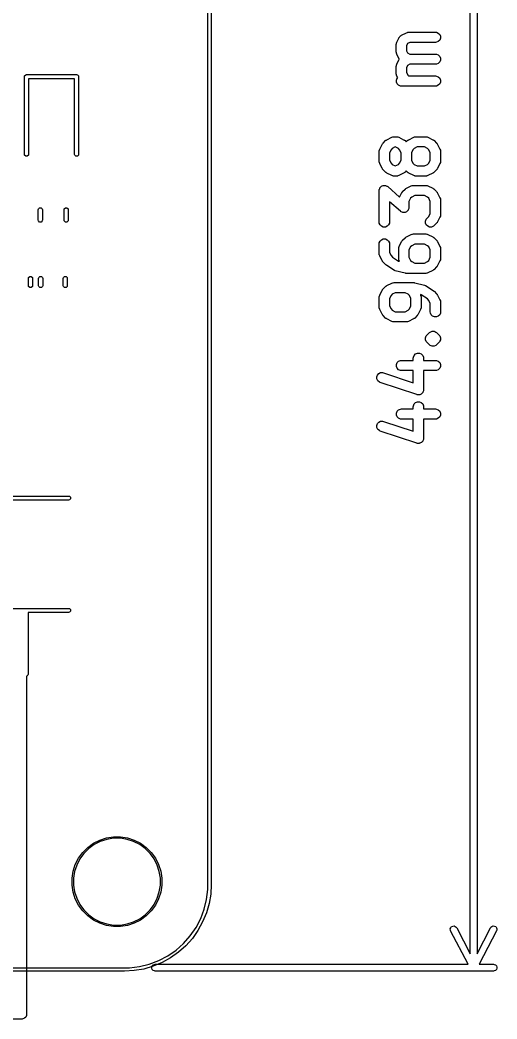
# Model space of a CAD drawing. Header units: inches. Extents: x 4.64 to 7.1, y -5.59 to -3.51.
# Drawn here: x 6.55 to 7.101, y -5.586 to -4.43 of the extents above; entities that cross this region are included whole.
import ezdxf

# ---------------------------------------------------------------- set-up
doc = ezdxf.new("R2010")
doc.units = ezdxf.units.IN
doc.header["$MEASUREMENT"] = 0
doc.layers.add('F.Silkscreen', color=41, linetype='CONTINUOUS', true_color=0xf2eda1)

msp = doc.modelspace()

# ---------------------------------------------------------------- linework, layer by layer
at = {"layer": 'F.Silkscreen', "linetype": 'CONTINUOUS'}
for p, q in [((7.0701, -5.5103), (7.0701, -3.7722)), ((7.078, -3.7722), (7.078, -5.5103)), ((6.7668, -5.43), (6.7668, -4.0312)), ((6.7708, -4.0312), (6.7708, -5.43)), ((6.9883, -4.4498), (6.9886, -4.4492)), ((6.9886, -4.4492), (6.9892, -4.4487)), ((6.9892, -4.4487), (6.9897, -4.4482)), ((6.9897, -4.4482), (6.9903, -4.4478)), ((6.9903, -4.4478), (6.9904, -4.4477)), ((6.9904, -4.4477), (6.9905, -4.4477)), ((6.9905, -4.4477), (6.9907, -4.4476)), ((6.9907, -4.4476), (6.9963, -4.4447)), ((6.9963, -4.4447), (6.9974, -4.4443)), ((6.9974, -4.4443), (6.9976, -4.4443)), ((6.9976, -4.4443), (6.9978, -4.4442)), ((6.9978, -4.4442), (6.9989, -4.4441)), ((6.9989, -4.4441), (7.0299, -4.4441)), ((7.0299, -4.4441), (7.031, -4.4442)), ((7.031, -4.4442), (7.0331, -4.4451)), ((7.0331, -4.4451), (7.0348, -4.4467)), ((7.0348, -4.4467), (7.0356, -4.4489)), ((7.0356, -4.4489), (7.0356, -4.4512)), ((6.9846, -4.4585), (6.9847, -4.4573)), ((6.9846, -4.4669), (6.9846, -4.4585)), ((6.9847, -4.4573), (6.9848, -4.4571)), ((6.9848, -4.4569), (6.9852, -4.4558)), ((6.9848, -4.4571), (6.9848, -4.4569)), ((6.9852, -4.4558), (6.988, -4.4502)), ((6.988, -4.4502), (6.9881, -4.45)), ((6.9881, -4.45), (6.9882, -4.4499)), ((6.9882, -4.4499), (6.9883, -4.4498)), ((6.9977, -4.4572), (6.9964, -4.4599)), ((6.9964, -4.4599), (6.9964, -4.4655)), ((7.0003, -4.4559), (6.9977, -4.4572)), ((7.0299, -4.4559), (7.0003, -4.4559)), ((7.031, -4.4558), (7.0299, -4.4559)), ((7.0331, -4.4549), (7.031, -4.4558)), ((7.0348, -4.4533), (7.0331, -4.4549)), ((7.0356, -4.4512), (7.0348, -4.4533)), ((6.9847, -4.4681), (6.9846, -4.4669)), ((6.9848, -4.4682), (6.9847, -4.4681)), ((6.9848, -4.4685), (6.9848, -4.4682)), ((6.9852, -4.4695), (6.9848, -4.4685)), ((6.988, -4.4752), (6.9852, -4.4695)), ((6.9964, -4.4655), (6.9977, -4.4681)), ((6.9977, -4.4681), (7.0003, -4.4694)), ((7.0003, -4.4694), (7.0299, -4.4694)), ((7.0299, -4.4694), (7.031, -4.4695)), ((7.031, -4.4695), (7.0331, -4.4704)), ((7.0331, -4.4704), (7.0348, -4.4721)), ((7.0348, -4.4721), (7.0356, -4.4742)), ((6.9846, -4.4838), (6.9847, -4.4826)), ((6.9846, -4.4922), (6.9846, -4.4838)), ((6.9847, -4.4826), (6.9848, -4.4824)), ((6.9848, -4.4822), (6.9852, -4.4811)), ((6.9848, -4.4824), (6.9848, -4.4822)), ((6.9852, -4.4811), (6.988, -4.4755)), ((6.9881, -4.4753), (6.988, -4.4752)), ((6.988, -4.4755), (6.9881, -4.4753)), ((6.9977, -4.4826), (6.9964, -4.4852)), ((7.0003, -4.4812), (6.9977, -4.4826)), ((7.0299, -4.4812), (7.0003, -4.4812)), ((7.031, -4.4811), (7.0299, -4.4812)), ((7.0331, -4.4802), (7.031, -4.4811)), ((7.0348, -4.4786), (7.0331, -4.4802)), ((7.0356, -4.4765), (7.0348, -4.4786)), ((7.0356, -4.4742), (7.0356, -4.4765)), ((6.5548, -4.4955), (6.555, -4.4946)), ((6.5548, -4.5855), (6.5548, -4.4955)), ((6.555, -4.4946), (6.5563, -4.4933)), ((6.5563, -4.4933), (6.5572, -4.4932)), ((6.5572, -4.4932), (6.615, -4.4932)), ((6.615, -4.4932), (6.616, -4.4933)), ((6.616, -4.4933), (6.6172, -4.4946)), ((6.6172, -4.4946), (6.6174, -4.4955)), ((6.6174, -4.4955), (6.6174, -4.5855)), ((6.9847, -4.4934), (6.9846, -4.4922)), ((6.9848, -4.4936), (6.9847, -4.4934)), ((6.9848, -4.4938), (6.9848, -4.4936)), ((6.9852, -4.4949), (6.9848, -4.4938)), ((6.9862, -4.4968), (6.9852, -4.4949)), ((6.9964, -4.4852), (6.9964, -4.4908)), ((6.9964, -4.4908), (6.9982, -4.4943)), ((6.9982, -4.4943), (6.9986, -4.4947)), ((6.9986, -4.4947), (7.0299, -4.4947)), ((7.0299, -4.4947), (7.031, -4.4949)), ((7.031, -4.4949), (7.0331, -4.4957)), ((7.0331, -4.4957), (7.0348, -4.4974)), ((6.6127, -4.4979), (6.5595, -4.4979)), ((6.5595, -4.4979), (6.5595, -4.5855)), ((6.6127, -4.5855), (6.6127, -4.4979)), ((6.9847, -4.4995), (6.9856, -4.4974)), ((6.9847, -4.5018), (6.9847, -4.4995)), ((6.9856, -4.5039), (6.9847, -4.5018)), ((6.9856, -4.4974), (6.9862, -4.4968)), ((6.9872, -4.5056), (6.9856, -4.5039)), ((6.9893, -4.5064), (6.9872, -4.5056)), ((6.9905, -4.5066), (6.9893, -4.5064)), ((7.0299, -4.5066), (6.9905, -4.5066)), ((7.031, -4.5064), (7.0299, -4.5066)), ((7.0331, -4.5056), (7.031, -4.5064)), ((7.0348, -4.5039), (7.0331, -4.5056)), ((7.0348, -4.4974), (7.0356, -4.4995)), ((7.0356, -4.5018), (7.0348, -4.5039)), ((7.0356, -4.4995), (7.0356, -4.5018)), ((6.9794, -4.5657), (6.9805, -4.5653)), ((6.9805, -4.5653), (6.9807, -4.5652)), ((6.9807, -4.5652), (6.9809, -4.5652)), ((6.9809, -4.5652), (6.982, -4.565)), ((6.982, -4.565), (6.9849, -4.565)), ((6.9849, -4.565), (6.986, -4.5652)), ((6.986, -4.5652), (6.9862, -4.5652)), ((6.9862, -4.5652), (6.9864, -4.5653)), ((6.9864, -4.5653), (6.9875, -4.5657)), ((7.0047, -4.5657), (7.0058, -4.5653)), ((7.0058, -4.5653), (7.006, -4.5652)), ((7.006, -4.5652), (7.0062, -4.5652)), ((7.0062, -4.5652), (7.0074, -4.565)), ((7.0074, -4.565), (7.0186, -4.565)), ((7.0186, -4.565), (7.0198, -4.5652)), ((7.0198, -4.5652), (7.02, -4.5652)), ((7.02, -4.5652), (7.0202, -4.5653)), ((7.0202, -4.5653), (7.0212, -4.5657)), ((6.9655, -4.5796), (6.9683, -4.5739)), ((6.9683, -4.5739), (6.9686, -4.5734)), ((6.9686, -4.5734), (6.9687, -4.5733)), ((6.9687, -4.5733), (6.9688, -4.5731)), ((6.9688, -4.5731), (6.9689, -4.573)), ((6.9689, -4.573), (6.9691, -4.5729)), ((6.9691, -4.5729), (6.9694, -4.5724)), ((6.9694, -4.5724), (6.9722, -4.5696)), ((6.9722, -4.5696), (6.9727, -4.5692)), ((6.9727, -4.5692), (6.9728, -4.5691)), ((6.9728, -4.5691), (6.973, -4.569)), ((6.973, -4.569), (6.9731, -4.5689)), ((6.9731, -4.5689), (6.9733, -4.5688)), ((6.9733, -4.5688), (6.9738, -4.5685)), ((6.9738, -4.5685), (6.9794, -4.5657)), ((6.9875, -4.5657), (6.9931, -4.5685)), ((6.9931, -4.5685), (6.9936, -4.5688)), ((6.9936, -4.5688), (6.9938, -4.5689)), ((6.9938, -4.5689), (6.9939, -4.569)), ((6.9939, -4.569), (6.9941, -4.5691)), ((6.9941, -4.5691), (6.9942, -4.5692)), ((6.9942, -4.5692), (6.9947, -4.5696)), ((6.9947, -4.5696), (6.9961, -4.571)), ((6.9961, -4.571), (6.9976, -4.5696)), ((6.9976, -4.5696), (6.998, -4.5692)), ((6.998, -4.5692), (6.9981, -4.5691)), ((6.9981, -4.5691), (6.9983, -4.569)), ((6.9983, -4.569), (6.9985, -4.5689)), ((6.9985, -4.5689), (6.9986, -4.5688)), ((6.9986, -4.5688), (6.9991, -4.5685)), ((6.9991, -4.5685), (7.0047, -4.5657)), ((7.0212, -4.5657), (7.0269, -4.5685)), ((7.0269, -4.5685), (7.0274, -4.5688)), ((7.0274, -4.5688), (7.0275, -4.5689)), ((7.0275, -4.5689), (7.0277, -4.569)), ((7.0277, -4.569), (7.0279, -4.5691)), ((7.0279, -4.5691), (7.028, -4.5692)), ((7.028, -4.5692), (7.0284, -4.5696)), ((7.0284, -4.5696), (7.0312, -4.5724)), ((7.0312, -4.5724), (7.0316, -4.5729)), ((7.0316, -4.5729), (7.0317, -4.573)), ((7.0317, -4.573), (7.0318, -4.5731)), ((7.0318, -4.5731), (7.032, -4.5733)), ((7.032, -4.5733), (7.032, -4.5734)), ((7.032, -4.5734), (7.0323, -4.5739)), ((7.0323, -4.5739), (7.0351, -4.5796)), ((6.555, -4.5864), (6.5548, -4.5855)), ((6.5563, -4.5877), (6.555, -4.5864)), ((6.5581, -4.5877), (6.5563, -4.5877)), ((6.5594, -4.5864), (6.5581, -4.5877)), ((6.5595, -4.5855), (6.5594, -4.5864)), ((6.6129, -4.5864), (6.6127, -4.5855)), ((6.6141, -4.5877), (6.6129, -4.5864)), ((6.616, -4.5877), (6.6141, -4.5877)), ((6.6172, -4.5864), (6.616, -4.5877)), ((6.6174, -4.5855), (6.6172, -4.5864)), ((6.9649, -4.5822), (6.965, -4.581)), ((6.9649, -4.5934), (6.9649, -4.5822)), ((6.965, -4.581), (6.9651, -4.5809)), ((6.9651, -4.5806), (6.9655, -4.5796)), ((6.9651, -4.5809), (6.9651, -4.5806)), ((6.9785, -4.5801), (6.9767, -4.5836)), ((6.9767, -4.5836), (6.9767, -4.5921)), ((6.9799, -4.5786), (6.9785, -4.5801)), ((6.9834, -4.5769), (6.9799, -4.5786)), ((6.9835, -4.5769), (6.9834, -4.5769)), ((6.987, -4.5786), (6.9835, -4.5769)), ((6.9884, -4.5801), (6.987, -4.5786)), ((6.9902, -4.5836), (6.9884, -4.5801)), ((6.9902, -4.5921), (6.9902, -4.5836)), ((7.0038, -4.5801), (7.002, -4.5836)), ((7.002, -4.5836), (7.002, -4.5921)), ((7.0052, -4.5786), (7.0038, -4.5801)), ((7.0088, -4.5769), (7.0052, -4.5786)), ((7.0172, -4.5769), (7.0088, -4.5769)), ((7.0207, -4.5786), (7.0172, -4.5769)), ((7.0222, -4.5801), (7.0207, -4.5786)), ((7.0239, -4.5836), (7.0222, -4.5801)), ((7.0239, -4.5921), (7.0239, -4.5836)), ((7.0351, -4.5796), (7.0356, -4.5806)), ((7.0356, -4.5806), (7.0356, -4.5809)), ((7.0356, -4.5809), (7.0356, -4.581)), ((7.0356, -4.581), (7.0358, -4.5822)), ((7.0358, -4.5822), (7.0358, -4.5934)), ((6.965, -4.5946), (6.9649, -4.5934)), ((6.9651, -4.5948), (6.965, -4.5946)), ((6.9651, -4.595), (6.9651, -4.5948)), ((6.9655, -4.5961), (6.9651, -4.595)), ((6.9683, -4.6017), (6.9655, -4.5961)), ((6.9767, -4.5921), (6.9785, -4.5956)), ((6.9785, -4.5956), (6.9799, -4.597)), ((6.9799, -4.597), (6.9834, -4.5988)), ((6.9834, -4.5988), (6.9835, -4.5988)), ((6.9835, -4.5988), (6.987, -4.597)), ((6.987, -4.597), (6.9884, -4.5956)), ((6.9884, -4.5956), (6.9902, -4.5921)), ((7.002, -4.5921), (7.0038, -4.5956)), ((7.0038, -4.5956), (7.0052, -4.597)), ((7.0052, -4.597), (7.0088, -4.5988)), ((7.0088, -4.5988), (7.0172, -4.5988)), ((7.0172, -4.5988), (7.0207, -4.597)), ((7.0207, -4.597), (7.0222, -4.5956)), ((7.0222, -4.5956), (7.0239, -4.5921)), ((7.0351, -4.5961), (7.0323, -4.6017)), ((7.0356, -4.595), (7.0351, -4.5961)), ((7.0358, -4.5934), (7.0356, -4.5946)), ((7.0356, -4.5946), (7.0356, -4.5948)), ((7.0356, -4.5948), (7.0356, -4.595)), ((6.9686, -4.6022), (6.9683, -4.6017)), ((6.9687, -4.6024), (6.9686, -4.6022)), ((6.9688, -4.6025), (6.9687, -4.6024)), ((6.9689, -4.6027), (6.9688, -4.6025)), ((6.9691, -4.6028), (6.9689, -4.6027)), ((6.9694, -4.6032), (6.9691, -4.6028)), ((6.9722, -4.6061), (6.9694, -4.6032)), ((6.9727, -4.6064), (6.9722, -4.6061)), ((6.9728, -4.6066), (6.9727, -4.6064)), ((6.973, -4.6067), (6.9728, -4.6066)), ((6.9731, -4.6068), (6.973, -4.6067)), ((6.9733, -4.6069), (6.9731, -4.6068)), ((6.9738, -4.6072), (6.9733, -4.6069)), ((6.9794, -4.61), (6.9738, -4.6072)), ((6.9805, -4.6104), (6.9794, -4.61)), ((6.9807, -4.6104), (6.9805, -4.6104)), ((6.9809, -4.6105), (6.9807, -4.6104)), ((6.982, -4.6106), (6.9809, -4.6105)), ((6.9849, -4.6106), (6.982, -4.6106)), ((6.986, -4.6105), (6.9849, -4.6106)), ((6.9862, -4.6104), (6.986, -4.6105)), ((6.9864, -4.6104), (6.9862, -4.6104)), ((6.9875, -4.61), (6.9864, -4.6104)), ((6.9931, -4.6072), (6.9875, -4.61)), ((6.9936, -4.6069), (6.9931, -4.6072)), ((6.9938, -4.6068), (6.9936, -4.6069)), ((6.9939, -4.6067), (6.9938, -4.6068)), ((6.9941, -4.6066), (6.9939, -4.6067)), ((6.9942, -4.6064), (6.9941, -4.6066)), ((6.9947, -4.6061), (6.9942, -4.6064)), ((6.9961, -4.6046), (6.9947, -4.6061)), ((6.9976, -4.6061), (6.9961, -4.6046)), ((6.998, -4.6064), (6.9976, -4.6061)), ((6.9981, -4.6066), (6.998, -4.6064)), ((6.9983, -4.6067), (6.9981, -4.6066)), ((6.9985, -4.6068), (6.9983, -4.6067)), ((6.9986, -4.6069), (6.9985, -4.6068)), ((6.9991, -4.6072), (6.9986, -4.6069)), ((7.0047, -4.61), (6.9991, -4.6072)), ((7.0058, -4.6104), (7.0047, -4.61)), ((7.006, -4.6104), (7.0058, -4.6104)), ((7.0062, -4.6105), (7.006, -4.6104)), ((7.0074, -4.6106), (7.0062, -4.6105)), ((7.0186, -4.6106), (7.0074, -4.6106)), ((7.0198, -4.6105), (7.0186, -4.6106)), ((7.02, -4.6104), (7.0198, -4.6105)), ((7.0202, -4.6104), (7.02, -4.6104)), ((7.0212, -4.61), (7.0202, -4.6104)), ((7.0269, -4.6072), (7.0212, -4.61)), ((7.0274, -4.6069), (7.0269, -4.6072)), ((7.0275, -4.6068), (7.0274, -4.6069)), ((7.0277, -4.6067), (7.0275, -4.6068)), ((7.0279, -4.6066), (7.0277, -4.6067)), ((7.028, -4.6064), (7.0279, -4.6066)), ((7.0284, -4.6061), (7.028, -4.6064)), ((7.0312, -4.6032), (7.0284, -4.6061)), ((7.0316, -4.6028), (7.0312, -4.6032)), ((7.0317, -4.6027), (7.0316, -4.6028)), ((7.0318, -4.6025), (7.0317, -4.6027)), ((7.032, -4.6024), (7.0318, -4.6025)), ((7.0323, -4.6017), (7.032, -4.6022)), ((7.032, -4.6022), (7.032, -4.6024)), ((6.9666, -4.6232), (6.9672, -4.6225)), ((6.9672, -4.6225), (6.9674, -4.6224)), ((6.9674, -4.6224), (6.9675, -4.6223)), ((6.9675, -4.6223), (6.9684, -4.6219)), ((6.9684, -4.6219), (6.9693, -4.6215)), ((6.9693, -4.6215), (6.9695, -4.6215)), ((6.9695, -4.6215), (6.9696, -4.6214)), ((6.9696, -4.6214), (6.9706, -4.6214)), ((6.9706, -4.6214), (6.9716, -4.6213)), ((6.9716, -4.6213), (6.9718, -4.6214)), ((6.9718, -4.6214), (6.972, -4.6214)), ((6.972, -4.6214), (6.9728, -4.6218)), ((6.9728, -4.6218), (6.9737, -4.6221)), ((6.9737, -4.6221), (6.974, -4.6222)), ((6.974, -4.6222), (6.9741, -4.6223)), ((6.9741, -4.6223), (6.9742, -4.6224)), ((6.9742, -4.6224), (6.9747, -4.6227)), ((6.9747, -4.6227), (6.9885, -4.6348)), ((6.9963, -4.6247), (7.0019, -4.6219)), ((7.0019, -4.6219), (7.003, -4.6215)), ((7.003, -4.6215), (7.0032, -4.6215)), ((7.0032, -4.6215), (7.0034, -4.6214)), ((7.0034, -4.6214), (7.0045, -4.6213)), ((7.0045, -4.6213), (7.0186, -4.6213)), ((7.0186, -4.6213), (7.0198, -4.6214)), ((7.0198, -4.6214), (7.02, -4.6215)), ((7.02, -4.6215), (7.0202, -4.6215)), ((7.0202, -4.6215), (7.0212, -4.6219)), ((7.0212, -4.6219), (7.0269, -4.6247)), ((6.9649, -4.6264), (6.965, -4.6263)), ((6.965, -4.6266), (6.9649, -4.6264)), ((6.9649, -4.6272), (6.965, -4.6266)), ((6.9649, -4.6638), (6.9649, -4.6272)), ((6.965, -4.626), (6.9654, -4.6252)), ((6.965, -4.6263), (6.965, -4.626)), ((6.9654, -4.6252), (6.9657, -4.6242)), ((6.9657, -4.6242), (6.9658, -4.6241)), ((6.9658, -4.6241), (6.9659, -4.6239)), ((6.9659, -4.6239), (6.9666, -4.6232)), ((6.9885, -4.6348), (6.9908, -4.6302)), ((6.9908, -4.6302), (6.9911, -4.6297)), ((6.9911, -4.6297), (6.9912, -4.6295)), ((6.9912, -4.6295), (6.9913, -4.6294)), ((6.9913, -4.6294), (6.9914, -4.6292)), ((6.9914, -4.6292), (6.9916, -4.6291)), ((6.9916, -4.6291), (6.9919, -4.6286)), ((6.9919, -4.6286), (6.9947, -4.6258)), ((6.9947, -4.6258), (6.9952, -4.6255)), ((6.9952, -4.6255), (6.9953, -4.6253)), ((6.9953, -4.6253), (6.9955, -4.6252)), ((6.9955, -4.6252), (6.9956, -4.6251)), ((6.9956, -4.6251), (6.9958, -4.625)), ((6.9958, -4.625), (6.9963, -4.6247)), ((7.0059, -4.6331), (7.0024, -4.6349)), ((7.0172, -4.6331), (7.0059, -4.6331)), ((7.0207, -4.6349), (7.0172, -4.6331)), ((7.0269, -4.6247), (7.0274, -4.625)), ((7.0274, -4.625), (7.0275, -4.6251)), ((7.0275, -4.6251), (7.0277, -4.6252)), ((7.0277, -4.6252), (7.0279, -4.6253)), ((7.0279, -4.6253), (7.028, -4.6255)), ((7.028, -4.6255), (7.0284, -4.6258)), ((7.0284, -4.6258), (7.0312, -4.6286)), ((7.0312, -4.6286), (7.0316, -4.6291)), ((7.0316, -4.6291), (7.0317, -4.6292)), ((7.0317, -4.6292), (7.0318, -4.6294)), ((7.0318, -4.6294), (7.032, -4.6295)), ((7.032, -4.6295), (7.032, -4.6297)), ((7.032, -4.6297), (7.0323, -4.6302)), ((7.0323, -4.6302), (7.0351, -4.6358)), ((6.9894, -4.6513), (6.9767, -4.6402)), ((6.9767, -4.6402), (6.9767, -4.6638)), ((7.001, -4.6363), (6.9992, -4.6398)), ((6.9992, -4.6398), (6.9992, -4.6469)), ((7.0024, -4.6349), (7.001, -4.6363)), ((7.0222, -4.6363), (7.0207, -4.6349)), ((7.0239, -4.6398), (7.0222, -4.6363)), ((7.0239, -4.6539), (7.0239, -4.6398)), ((7.0351, -4.6358), (7.0356, -4.6369)), ((7.0356, -4.6369), (7.0356, -4.6371)), ((7.0356, -4.6371), (7.0356, -4.6373)), ((7.0356, -4.6373), (7.0358, -4.6384)), ((7.0358, -4.6384), (7.0358, -4.6553)), ((6.5708, -4.6495), (6.5709, -4.6486)), ((6.5708, -4.6616), (6.5708, -4.6495)), ((6.5709, -4.6486), (6.5722, -4.6473)), ((6.5722, -4.6473), (6.574, -4.6473)), ((6.574, -4.6473), (6.5753, -4.6486)), ((6.5753, -4.6486), (6.5755, -4.6495)), ((6.5755, -4.6495), (6.5755, -4.6616)), ((6.6007, -4.6495), (6.6009, -4.6486)), ((6.6007, -4.6616), (6.6007, -4.6495)), ((6.6009, -4.6486), (6.6021, -4.6473)), ((6.6021, -4.6473), (6.6039, -4.6473)), ((6.6039, -4.6473), (6.6052, -4.6486)), ((6.6052, -4.6486), (6.6054, -4.6495)), ((6.6054, -4.6495), (6.6054, -4.6616)), ((6.9899, -4.6517), (6.9894, -4.6513)), ((6.99, -4.6518), (6.9899, -4.6517)), ((6.9901, -4.6518), (6.99, -4.6518)), ((6.9904, -4.652), (6.9901, -4.6518)), ((6.9913, -4.6523), (6.9904, -4.652)), ((6.9921, -4.6527), (6.9913, -4.6523)), ((6.9923, -4.6527), (6.9921, -4.6527)), ((6.9925, -4.6527), (6.9923, -4.6527)), ((6.9935, -4.6527), (6.9925, -4.6527)), ((6.9944, -4.6527), (6.9935, -4.6527)), ((6.9946, -4.6526), (6.9944, -4.6527)), ((6.9948, -4.6526), (6.9946, -4.6526)), ((6.9957, -4.6522), (6.9948, -4.6526)), ((6.9966, -4.6518), (6.9957, -4.6522)), ((6.9967, -4.6516), (6.9966, -4.6518)), ((6.9969, -4.6516), (6.9967, -4.6516)), ((6.9975, -4.6508), (6.9969, -4.6516)), ((6.9982, -4.6502), (6.9975, -4.6508)), ((6.9983, -4.65), (6.9982, -4.6502)), ((6.9984, -4.6498), (6.9983, -4.65)), ((6.9987, -4.6489), (6.9984, -4.6498)), ((6.9991, -4.648), (6.9987, -4.6489)), ((6.9992, -4.6469), (6.9991, -4.6475)), ((6.9991, -4.6475), (6.9992, -4.6476)), ((6.9992, -4.6476), (6.9991, -4.6478)), ((6.9991, -4.6478), (6.9991, -4.648)), ((7.0201, -4.6596), (7.0222, -4.6574)), ((7.0222, -4.6574), (7.0239, -4.6539)), ((7.0356, -4.6569), (7.0351, -4.658)), ((7.0358, -4.6553), (7.0356, -4.6565)), ((7.0356, -4.6565), (7.0356, -4.6567)), ((7.0356, -4.6567), (7.0356, -4.6569)), ((6.5709, -4.6625), (6.5708, -4.6616)), ((6.5722, -4.6638), (6.5709, -4.6625)), ((6.574, -4.6638), (6.5722, -4.6638)), ((6.5753, -4.6625), (6.574, -4.6638)), ((6.5755, -4.6616), (6.5753, -4.6625)), ((6.6009, -4.6625), (6.6007, -4.6616)), ((6.6021, -4.6638), (6.6009, -4.6625)), ((6.6039, -4.6638), (6.6021, -4.6638)), ((6.6052, -4.6625), (6.6039, -4.6638)), ((6.6054, -4.6616), (6.6052, -4.6625)), ((6.965, -4.6649), (6.9649, -4.6638)), ((6.9659, -4.667), (6.965, -4.6649)), ((6.9675, -4.6687), (6.9659, -4.667)), ((6.9696, -4.6695), (6.9675, -4.6687)), ((6.9741, -4.6687), (6.972, -4.6695)), ((6.9757, -4.667), (6.9741, -4.6687)), ((6.9766, -4.6649), (6.9757, -4.667)), ((6.9767, -4.6638), (6.9766, -4.6649)), ((7.0184, -4.6626), (7.0193, -4.6605)), ((7.0184, -4.6649), (7.0184, -4.6626)), ((7.0193, -4.667), (7.0184, -4.6649)), ((7.0193, -4.6605), (7.0201, -4.6596)), ((7.021, -4.6687), (7.0193, -4.667)), ((7.0231, -4.6695), (7.021, -4.6687)), ((7.0275, -4.6687), (7.0254, -4.6695)), ((7.0284, -4.6679), (7.0275, -4.6687)), ((7.0312, -4.6651), (7.0284, -4.6679)), ((7.0316, -4.6647), (7.0312, -4.6651)), ((7.0317, -4.6646), (7.0316, -4.6647)), ((7.0318, -4.6644), (7.0317, -4.6646)), ((7.032, -4.6642), (7.0318, -4.6644)), ((7.0323, -4.6636), (7.032, -4.6641)), ((7.032, -4.6641), (7.032, -4.6642)), ((7.0351, -4.658), (7.0323, -4.6636)), ((6.972, -4.6695), (6.9696, -4.6695)), ((6.9963, -4.681), (7.0019, -4.6782)), ((7.0019, -4.6782), (7.003, -4.6777)), ((7.003, -4.6777), (7.0032, -4.6777)), ((7.0032, -4.6777), (7.0034, -4.6776)), ((7.0034, -4.6776), (7.0045, -4.6775)), ((7.0045, -4.6775), (7.0186, -4.6775)), ((7.0186, -4.6775), (7.0198, -4.6776)), ((7.0198, -4.6776), (7.02, -4.6777)), ((7.02, -4.6777), (7.0202, -4.6777)), ((7.0202, -4.6777), (7.0212, -4.6782)), ((7.0212, -4.6782), (7.0269, -4.681)), ((7.0254, -4.6695), (7.0231, -4.6695)), ((6.9649, -4.6891), (6.965, -4.6879)), ((6.9649, -4.7003), (6.9649, -4.6891)), ((6.965, -4.6879), (6.9659, -4.6858)), ((6.9659, -4.6858), (6.9675, -4.6842)), ((6.9675, -4.6842), (6.9696, -4.6833)), ((6.9696, -4.6833), (6.972, -4.6833)), ((6.972, -4.6833), (6.9741, -4.6842)), ((6.9741, -4.6842), (6.9757, -4.6858)), ((6.9757, -4.6858), (6.9766, -4.6879)), ((6.9766, -4.6879), (6.9767, -4.6891)), ((6.9767, -4.6891), (6.9767, -4.6989)), ((6.9876, -4.6931), (6.988, -4.692)), ((6.988, -4.692), (6.9908, -4.6864)), ((6.9908, -4.6864), (6.9911, -4.6859)), ((6.9911, -4.6859), (6.9912, -4.6858)), ((6.9912, -4.6858), (6.9913, -4.6856)), ((6.9913, -4.6856), (6.9914, -4.6854)), ((6.9914, -4.6854), (6.9916, -4.6853)), ((6.9916, -4.6853), (6.9919, -4.6849)), ((6.9919, -4.6849), (6.9947, -4.6821)), ((6.9947, -4.6821), (6.9952, -4.6817)), ((6.9952, -4.6817), (6.9953, -4.6816)), ((6.9953, -4.6816), (6.9955, -4.6815)), ((6.9955, -4.6815), (6.9956, -4.6813)), ((6.9956, -4.6813), (6.9958, -4.6813)), ((6.9958, -4.6813), (6.9963, -4.681)), ((7.0024, -4.6911), (7.001, -4.6926)), ((7.0059, -4.6893), (7.0024, -4.6911)), ((7.0172, -4.6893), (7.0059, -4.6893)), ((7.0207, -4.6911), (7.0172, -4.6893)), ((7.0222, -4.6926), (7.0207, -4.6911)), ((7.0269, -4.681), (7.0274, -4.6813)), ((7.0274, -4.6813), (7.0275, -4.6813)), ((7.0275, -4.6813), (7.0277, -4.6815)), ((7.0277, -4.6815), (7.0279, -4.6816)), ((7.0279, -4.6816), (7.028, -4.6817)), ((7.028, -4.6817), (7.0284, -4.6821)), ((7.0284, -4.6821), (7.0312, -4.6849)), ((7.0312, -4.6849), (7.0316, -4.6853)), ((7.0316, -4.6853), (7.0317, -4.6854)), ((7.0317, -4.6854), (7.0318, -4.6856)), ((7.0318, -4.6856), (7.032, -4.6858)), ((7.032, -4.6858), (7.032, -4.6859)), ((7.032, -4.6859), (7.0323, -4.6864)), ((7.0323, -4.6864), (7.0351, -4.692)), ((7.0351, -4.692), (7.0356, -4.6931)), ((6.965, -4.7015), (6.9649, -4.7003)), ((6.9651, -4.7017), (6.965, -4.7015)), ((6.9651, -4.7019), (6.9651, -4.7017)), ((6.9655, -4.703), (6.9651, -4.7019)), ((6.9683, -4.7086), (6.9655, -4.703)), ((6.9767, -4.6989), (6.9785, -4.7024)), ((6.9785, -4.7024), (6.9802, -4.7042)), ((6.9874, -4.6947), (6.9875, -4.6935)), ((6.9874, -4.7059), (6.9874, -4.6947)), ((6.9875, -4.6935), (6.9876, -4.6933)), ((6.9876, -4.6933), (6.9876, -4.6931)), ((7.001, -4.6926), (6.9992, -4.6961)), ((6.9992, -4.6961), (6.9992, -4.7045)), ((7.0239, -4.6961), (7.0222, -4.6926)), ((7.0239, -4.7045), (7.0239, -4.6961)), ((7.0356, -4.6931), (7.0356, -4.6933)), ((7.0356, -4.6933), (7.0356, -4.6935)), ((7.0356, -4.6935), (7.0358, -4.6947)), ((7.0358, -4.6947), (7.0358, -4.7059)), ((6.9686, -4.7091), (6.9683, -4.7086)), ((6.9687, -4.7092), (6.9686, -4.7091)), ((6.9688, -4.7094), (6.9687, -4.7092)), ((6.9689, -4.7096), (6.9688, -4.7094)), ((6.9691, -4.7097), (6.9689, -4.7096)), ((6.9694, -4.7101), (6.9691, -4.7097)), ((6.9722, -4.7129), (6.9694, -4.7101)), ((6.9723, -4.7129), (6.9722, -4.7129)), ((6.9727, -4.7133), (6.9723, -4.7129)), ((6.9723, -4.7129), (6.9723, -4.7129)), ((6.9731, -4.7137), (6.9727, -4.7133)), ((6.9816, -4.7193), (6.9731, -4.7137)), ((6.9731, -4.7137), (6.9731, -4.7137)), ((6.9731, -4.7137), (6.9731, -4.7137)), ((6.9802, -4.7042), (6.9873, -4.7089)), ((6.9873, -4.7089), (6.9883, -4.7091)), ((6.9875, -4.7071), (6.9874, -4.7059)), ((6.9876, -4.7073), (6.9875, -4.7071)), ((6.9876, -4.7075), (6.9876, -4.7073)), ((6.988, -4.7086), (6.9876, -4.7075)), ((6.9883, -4.7091), (6.988, -4.7086)), ((6.9992, -4.7045), (7.001, -4.7081)), ((7.001, -4.7081), (7.0024, -4.7095)), ((7.0024, -4.7095), (7.0059, -4.7113)), ((7.0059, -4.7113), (7.0172, -4.7113)), ((7.0172, -4.7113), (7.0207, -4.7095)), ((7.0207, -4.7095), (7.0222, -4.7081)), ((7.0222, -4.7081), (7.0239, -4.7045)), ((7.0316, -4.7153), (7.0312, -4.7157)), ((7.0317, -4.7152), (7.0316, -4.7153)), ((7.0318, -4.715), (7.0317, -4.7152)), ((7.032, -4.7148), (7.0318, -4.715)), ((7.0323, -4.7142), (7.032, -4.7147)), ((7.032, -4.7147), (7.032, -4.7148)), ((7.0351, -4.7086), (7.0323, -4.7142)), ((7.0356, -4.7075), (7.0351, -4.7086)), ((7.0358, -4.7059), (7.0356, -4.7071)), ((7.0356, -4.7071), (7.0356, -4.7073)), ((7.0356, -4.7073), (7.0356, -4.7075)), ((6.5596, -4.728), (6.5609, -4.7267)), ((6.5609, -4.7267), (6.5627, -4.7267)), ((6.5627, -4.7267), (6.564, -4.728)), ((6.5714, -4.728), (6.5727, -4.7267)), ((6.5727, -4.7267), (6.5745, -4.7267)), ((6.5745, -4.7267), (6.5758, -4.728)), ((6.5998, -4.728), (6.6011, -4.7267)), ((6.6011, -4.7267), (6.6029, -4.7267)), ((6.6029, -4.7267), (6.6041, -4.728)), ((6.9822, -4.7196), (6.9816, -4.7193)), ((6.9823, -4.7197), (6.9822, -4.7196)), ((6.9825, -4.7198), (6.9823, -4.7197)), ((6.9826, -4.7198), (6.9825, -4.7198)), ((6.9828, -4.7199), (6.9826, -4.7198)), ((6.9834, -4.7201), (6.9828, -4.7199)), ((6.9947, -4.7229), (6.9834, -4.7201)), ((6.9949, -4.7229), (6.9947, -4.7229)), ((6.995, -4.723), (6.9949, -4.7229)), ((6.9954, -4.723), (6.995, -4.723)), ((6.9958, -4.7231), (6.9954, -4.723)), ((6.9959, -4.7231), (6.9958, -4.7231)), ((6.9961, -4.7231), (6.9959, -4.7231)), ((7.0186, -4.7231), (6.9961, -4.7231)), ((7.0198, -4.723), (7.0186, -4.7231)), ((7.02, -4.7229), (7.0198, -4.723)), ((7.0202, -4.7229), (7.02, -4.7229)), ((7.0212, -4.7225), (7.0202, -4.7229)), ((7.0269, -4.7197), (7.0212, -4.7225)), ((7.0274, -4.7193), (7.0269, -4.7197)), ((7.0275, -4.7193), (7.0274, -4.7193)), ((7.0277, -4.7191), (7.0275, -4.7193)), ((7.0279, -4.719), (7.0277, -4.7191)), ((7.028, -4.7189), (7.0279, -4.719)), ((7.0284, -4.7185), (7.028, -4.7189)), ((7.0312, -4.7157), (7.0284, -4.7185)), ((6.5594, -4.7289), (6.5596, -4.728)), ((6.5594, -4.7374), (6.5594, -4.7289)), ((6.5596, -4.7383), (6.5594, -4.7374)), ((6.5609, -4.7396), (6.5596, -4.7383)), ((6.564, -4.7383), (6.5627, -4.7396)), ((6.564, -4.728), (6.5642, -4.7289)), ((6.5642, -4.7374), (6.564, -4.7383)), ((6.5642, -4.7289), (6.5642, -4.7374)), ((6.5712, -4.7289), (6.5714, -4.728)), ((6.5712, -4.7374), (6.5712, -4.7289)), ((6.5714, -4.7383), (6.5712, -4.7374)), ((6.5727, -4.7396), (6.5714, -4.7383)), ((6.5758, -4.7383), (6.5745, -4.7396)), ((6.5758, -4.728), (6.576, -4.7289)), ((6.576, -4.7374), (6.5758, -4.7383)), ((6.576, -4.7289), (6.576, -4.7374)), ((6.5996, -4.7289), (6.5998, -4.728)), ((6.5996, -4.7374), (6.5996, -4.7289)), ((6.5998, -4.7383), (6.5996, -4.7374)), ((6.6011, -4.7396), (6.5998, -4.7383)), ((6.6041, -4.7383), (6.6029, -4.7396)), ((6.6041, -4.728), (6.6043, -4.7289)), ((6.6043, -4.7374), (6.6041, -4.7383)), ((6.6043, -4.7289), (6.6043, -4.7374)), ((6.9694, -4.7411), (6.9722, -4.7383)), ((6.9722, -4.7383), (6.9727, -4.7379)), ((6.9727, -4.7379), (6.9728, -4.7378)), ((6.9728, -4.7378), (6.973, -4.7377)), ((6.973, -4.7377), (6.9731, -4.7376)), ((6.9731, -4.7376), (6.9733, -4.7375)), ((6.9733, -4.7375), (6.9738, -4.7372)), ((6.9738, -4.7372), (6.9794, -4.7344)), ((6.9794, -4.7344), (6.9805, -4.734)), ((6.9805, -4.734), (6.9807, -4.734)), ((6.9807, -4.734), (6.9809, -4.7339)), ((6.9809, -4.7339), (6.982, -4.7338)), ((6.982, -4.7338), (7.0045, -4.7338)), ((7.0045, -4.7338), (7.0047, -4.7338)), ((7.0047, -4.7338), (7.0048, -4.7338)), ((7.0048, -4.7338), (7.0053, -4.7338)), ((7.0053, -4.7338), (7.0057, -4.7339)), ((7.0057, -4.7339), (7.0058, -4.7339)), ((7.0058, -4.7339), (7.006, -4.734)), ((7.006, -4.734), (7.0172, -4.7368)), ((7.0172, -4.7368), (7.0179, -4.737)), ((7.0179, -4.737), (7.018, -4.737)), ((7.018, -4.737), (7.0182, -4.7371)), ((7.0182, -4.7371), (7.0183, -4.7372)), ((7.0183, -4.7372), (7.0184, -4.7372)), ((7.0184, -4.7372), (7.0191, -4.7376)), ((7.0191, -4.7376), (7.0275, -4.7432)), ((6.5627, -4.7396), (6.5609, -4.7396)), ((6.5745, -4.7396), (6.5727, -4.7396)), ((6.6029, -4.7396), (6.6011, -4.7396)), ((6.9649, -4.7509), (6.965, -4.7498)), ((6.965, -4.7498), (6.9651, -4.7496)), ((6.9651, -4.7494), (6.9655, -4.7483)), ((6.9651, -4.7496), (6.9651, -4.7494)), ((6.9655, -4.7483), (6.9683, -4.7427)), ((6.9683, -4.7427), (6.9686, -4.7422)), ((6.9686, -4.7422), (6.9687, -4.742)), ((6.9687, -4.742), (6.9688, -4.7419)), ((6.9688, -4.7419), (6.9689, -4.7417)), ((6.9689, -4.7417), (6.9691, -4.7416)), ((6.9691, -4.7416), (6.9694, -4.7411)), ((6.9785, -4.7488), (6.9767, -4.7523)), ((6.9799, -4.7473), (6.9785, -4.7488)), ((6.9834, -4.7456), (6.9799, -4.7473)), ((6.9947, -4.7456), (6.9834, -4.7456)), ((6.9982, -4.7473), (6.9947, -4.7456)), ((6.9997, -4.7488), (6.9982, -4.7473)), ((7.0015, -4.7523), (6.9997, -4.7488)), ((7.0134, -4.748), (7.0124, -4.7477)), ((7.0124, -4.7477), (7.0126, -4.7483)), ((7.0126, -4.7483), (7.0131, -4.7494)), ((7.0131, -4.7494), (7.0131, -4.7496)), ((7.0131, -4.7496), (7.0132, -4.7498)), ((7.0132, -4.7498), (7.0133, -4.7509)), ((7.0205, -4.7527), (7.0134, -4.748)), ((7.0275, -4.7432), (7.0275, -4.7432)), ((7.0275, -4.7432), (7.0275, -4.7432)), ((7.0275, -4.7432), (7.028, -4.7436)), ((7.028, -4.7436), (7.0284, -4.7439)), ((7.0284, -4.7439), (7.0284, -4.7439)), ((7.0284, -4.7439), (7.0284, -4.7439)), ((7.0284, -4.7439), (7.0312, -4.7468)), ((7.0312, -4.7468), (7.0316, -4.7472)), ((7.0316, -4.7472), (7.0317, -4.7473)), ((7.0317, -4.7473), (7.0318, -4.7475)), ((7.0318, -4.7475), (7.032, -4.7476)), ((7.032, -4.7476), (7.032, -4.7478)), ((7.032, -4.7478), (7.0323, -4.7483)), ((7.0323, -4.7483), (7.0351, -4.7539)), ((6.9649, -4.7622), (6.9649, -4.7509)), ((6.9767, -4.7523), (6.9767, -4.7608)), ((6.9767, -4.7608), (6.9785, -4.7643)), ((6.9997, -4.7643), (7.0015, -4.7608)), ((7.0015, -4.7608), (7.0015, -4.7523)), ((7.0133, -4.7509), (7.0133, -4.7622)), ((7.0222, -4.7544), (7.0205, -4.7527)), ((7.0239, -4.7579), (7.0222, -4.7544)), ((7.0239, -4.7678), (7.0239, -4.7579)), ((7.0351, -4.7539), (7.0356, -4.755)), ((7.0356, -4.755), (7.0356, -4.7552)), ((7.0356, -4.7552), (7.0356, -4.7554)), ((7.0356, -4.7554), (7.0358, -4.7566)), ((7.0358, -4.7566), (7.0358, -4.7678)), ((6.965, -4.7633), (6.9649, -4.7622)), ((6.9651, -4.7635), (6.965, -4.7633)), ((6.9651, -4.7637), (6.9651, -4.7635)), ((6.9655, -4.7648), (6.9651, -4.7637)), ((6.9683, -4.7704), (6.9655, -4.7648)), ((6.9686, -4.7709), (6.9683, -4.7704)), ((6.9687, -4.7711), (6.9686, -4.7709)), ((6.9688, -4.7712), (6.9687, -4.7711)), ((6.9689, -4.7714), (6.9688, -4.7712)), ((6.9691, -4.7715), (6.9689, -4.7714)), ((6.9694, -4.772), (6.9691, -4.7715)), ((6.9722, -4.7748), (6.9694, -4.772)), ((6.9785, -4.7643), (6.9799, -4.7658)), ((6.9799, -4.7658), (6.9834, -4.7675)), ((6.9834, -4.7675), (6.9947, -4.7675)), ((6.9947, -4.7675), (6.9982, -4.7658)), ((6.9982, -4.7658), (6.9997, -4.7643)), ((7.0087, -4.772), (7.0059, -4.7748)), ((7.0091, -4.7715), (7.0087, -4.772)), ((7.0092, -4.7714), (7.0091, -4.7715)), ((7.0093, -4.7712), (7.0092, -4.7714)), ((7.0095, -4.7711), (7.0093, -4.7712)), ((7.0098, -4.7704), (7.0095, -4.7709)), ((7.0095, -4.7709), (7.0095, -4.7711)), ((7.0126, -4.7648), (7.0098, -4.7704)), ((7.0131, -4.7637), (7.0126, -4.7648)), ((7.0132, -4.7633), (7.0131, -4.7635)), ((7.0131, -4.7635), (7.0131, -4.7637)), ((7.0133, -4.7622), (7.0132, -4.7633)), ((7.0241, -4.769), (7.0239, -4.7678)), ((7.0249, -4.7711), (7.0241, -4.769)), ((7.0266, -4.7727), (7.0249, -4.7711)), ((7.0287, -4.7736), (7.0266, -4.7727)), ((7.0331, -4.7727), (7.031, -4.7736)), ((7.0348, -4.7711), (7.0331, -4.7727)), ((7.0356, -4.769), (7.0348, -4.7711)), ((7.0358, -4.7678), (7.0356, -4.769)), ((6.9727, -4.7752), (6.9722, -4.7748)), ((6.9728, -4.7753), (6.9727, -4.7752)), ((6.973, -4.7754), (6.9728, -4.7753)), ((6.9731, -4.7755), (6.973, -4.7754)), ((6.9733, -4.7756), (6.9731, -4.7755)), ((6.9738, -4.7759), (6.9733, -4.7756)), ((6.9794, -4.7787), (6.9738, -4.7759)), ((6.9805, -4.7791), (6.9794, -4.7787)), ((6.9807, -4.7791), (6.9805, -4.7791)), ((6.9809, -4.7792), (6.9807, -4.7791)), ((6.982, -4.7793), (6.9809, -4.7792)), ((6.9961, -4.7793), (6.982, -4.7793)), ((6.9973, -4.7792), (6.9961, -4.7793)), ((6.9975, -4.7791), (6.9973, -4.7792)), ((6.9977, -4.7791), (6.9975, -4.7791)), ((6.9988, -4.7787), (6.9977, -4.7791)), ((7.0044, -4.7759), (6.9988, -4.7787)), ((7.0049, -4.7756), (7.0044, -4.7759)), ((7.005, -4.7755), (7.0049, -4.7756)), ((7.0052, -4.7754), (7.005, -4.7755)), ((7.0054, -4.7753), (7.0052, -4.7754)), ((7.0055, -4.7752), (7.0054, -4.7753)), ((7.0059, -4.7748), (7.0055, -4.7752)), ((7.031, -4.7736), (7.0287, -4.7736)), ((7.0184, -4.7976), (7.0193, -4.7955)), ((7.0193, -4.7955), (7.0201, -4.7946)), ((7.0193, -4.7955), (7.0193, -4.7955)), ((7.0201, -4.7946), (7.0229, -4.7917)), ((7.0229, -4.7917), (7.0238, -4.791)), ((7.0238, -4.791), (7.0259, -4.7901)), ((7.0259, -4.7901), (7.0282, -4.7901)), ((7.0282, -4.7901), (7.0282, -4.7901)), ((7.0282, -4.7901), (7.0291, -4.7905)), ((7.0291, -4.7905), (7.0303, -4.791)), ((7.0303, -4.791), (7.0303, -4.791)), ((7.0303, -4.791), (7.0312, -4.7917)), ((7.0312, -4.7917), (7.034, -4.7946)), ((7.034, -4.7946), (7.0348, -4.7955)), ((7.0348, -4.7955), (7.0348, -4.7955)), ((7.0348, -4.7955), (7.0356, -4.7976)), ((7.0184, -4.7999), (7.0184, -4.7976)), ((7.0184, -4.7976), (7.0184, -4.7976)), ((7.0184, -4.7976), (7.0184, -4.7976)), ((7.0185, -4.8001), (7.0184, -4.7999)), ((7.0193, -4.802), (7.0185, -4.8001)), ((7.0201, -4.8029), (7.0193, -4.802)), ((7.0193, -4.802), (7.0193, -4.802)), ((7.0229, -4.8057), (7.0201, -4.8029)), ((7.0238, -4.8065), (7.0229, -4.8057)), ((7.0259, -4.8073), (7.0238, -4.8065)), ((7.0238, -4.8065), (7.0238, -4.8065)), ((7.0282, -4.8073), (7.0259, -4.8073)), ((7.0259, -4.8073), (7.0259, -4.8073)), ((7.0303, -4.8065), (7.0282, -4.8073)), ((7.0312, -4.8057), (7.0303, -4.8065)), ((7.034, -4.8029), (7.0312, -4.8057)), ((7.0348, -4.802), (7.034, -4.8029)), ((7.0351, -4.8011), (7.0348, -4.802)), ((7.0356, -4.7999), (7.0351, -4.8011)), ((7.0356, -4.7976), (7.0356, -4.7999)), ((7.0044, -4.8201), (7.0053, -4.818)), ((7.0053, -4.818), (7.0069, -4.8163)), ((7.0069, -4.8163), (7.009, -4.8154)), ((7.009, -4.8154), (7.0113, -4.8154)), ((7.0113, -4.8154), (7.0135, -4.8163)), ((7.0135, -4.8163), (7.0151, -4.818)), ((7.0151, -4.818), (7.016, -4.8201)), ((6.9847, -4.8285), (6.9856, -4.8264)), ((6.9847, -4.8308), (6.9847, -4.8285)), ((6.9856, -4.8329), (6.9847, -4.8308)), ((6.9856, -4.8264), (6.9872, -4.8248)), ((6.9872, -4.8248), (6.9893, -4.8239)), ((6.9893, -4.8239), (6.9905, -4.8238)), ((6.9905, -4.8238), (7.0043, -4.8238)), ((7.0043, -4.8212), (7.0044, -4.8201)), ((7.0043, -4.8238), (7.0043, -4.8212)), ((7.016, -4.8201), (7.0161, -4.8212)), ((7.0161, -4.8212), (7.0161, -4.8238)), ((7.0161, -4.8238), (7.0299, -4.8238)), ((7.0299, -4.8238), (7.031, -4.8239)), ((7.031, -4.8239), (7.0331, -4.8248)), ((7.0331, -4.8248), (7.0348, -4.8264)), ((7.0348, -4.8264), (7.0356, -4.8285)), ((7.0356, -4.8308), (7.0348, -4.8329)), ((7.0356, -4.8285), (7.0356, -4.8308)), ((6.9621, -4.843), (6.9629, -4.8408)), ((6.9629, -4.8408), (6.9644, -4.8391)), ((6.9644, -4.8391), (6.9664, -4.838)), ((6.9664, -4.838), (6.9687, -4.8379)), ((6.9687, -4.8379), (6.9699, -4.8381)), ((6.9699, -4.8381), (7.0043, -4.8496)), ((6.9872, -4.8346), (6.9856, -4.8329)), ((6.9893, -4.8355), (6.9872, -4.8346)), ((6.9905, -4.8356), (6.9893, -4.8355)), ((7.0043, -4.8356), (6.9905, -4.8356)), ((7.0043, -4.8496), (7.0043, -4.8356)), ((7.0299, -4.8356), (7.0161, -4.8356)), ((7.0161, -4.8356), (7.0161, -4.8578)), ((7.031, -4.8355), (7.0299, -4.8356)), ((7.0331, -4.8346), (7.031, -4.8355)), ((7.0348, -4.8329), (7.0331, -4.8346)), ((6.9623, -4.8453), (6.9621, -4.843)), ((6.9633, -4.8474), (6.9623, -4.8453)), ((6.9651, -4.8489), (6.9633, -4.8474)), ((6.9661, -4.8493), (6.9651, -4.8489)), ((7.0083, -4.8634), (6.9661, -4.8493)), ((7.0089, -4.8635), (7.0083, -4.8634)), ((7.009, -4.8636), (7.0089, -4.8635)), ((7.0091, -4.8636), (7.009, -4.8636)), ((7.0094, -4.8636), (7.0091, -4.8636)), ((7.0104, -4.8636), (7.0094, -4.8636)), ((7.0113, -4.8636), (7.0104, -4.8636)), ((7.0115, -4.8635), (7.0113, -4.8636)), ((7.0117, -4.8635), (7.0115, -4.8635)), ((7.0126, -4.8631), (7.0117, -4.8635)), ((7.0135, -4.8627), (7.0126, -4.8631)), ((7.0136, -4.8626), (7.0135, -4.8627)), ((7.0138, -4.8625), (7.0136, -4.8626)), ((7.0144, -4.8617), (7.0138, -4.8625)), ((7.0151, -4.8611), (7.0144, -4.8617)), ((7.0152, -4.8609), (7.0151, -4.8611)), ((7.0153, -4.8607), (7.0152, -4.8609)), ((7.0156, -4.8598), (7.0153, -4.8607)), ((7.016, -4.8589), (7.0156, -4.8598)), ((7.0161, -4.8578), (7.016, -4.8584)), ((7.016, -4.8584), (7.016, -4.8585)), ((7.016, -4.8585), (7.016, -4.8586)), ((7.016, -4.8586), (7.016, -4.8589)), ((7.0043, -4.8775), (7.0044, -4.8763)), ((7.0044, -4.8763), (7.0053, -4.8742)), ((7.0053, -4.8742), (7.0069, -4.8726)), ((7.0069, -4.8726), (7.009, -4.8717)), ((7.009, -4.8717), (7.0113, -4.8717)), ((7.0113, -4.8717), (7.0135, -4.8726)), ((7.0135, -4.8726), (7.0151, -4.8742)), ((7.0151, -4.8742), (7.016, -4.8763)), ((7.016, -4.8763), (7.0161, -4.8775)), ((6.9847, -4.8848), (6.9856, -4.8826)), ((6.9847, -4.8871), (6.9847, -4.8848)), ((6.9856, -4.8892), (6.9847, -4.8871)), ((6.9856, -4.8826), (6.9872, -4.881)), ((6.9872, -4.881), (6.9893, -4.8801)), ((6.9893, -4.8801), (6.9905, -4.88)), ((6.9905, -4.88), (7.0043, -4.88)), ((7.0043, -4.88), (7.0043, -4.8775)), ((7.0161, -4.8775), (7.0161, -4.88)), ((7.0161, -4.88), (7.0299, -4.88)), ((7.0299, -4.88), (7.031, -4.8801)), ((7.031, -4.8801), (7.0331, -4.881)), ((7.0331, -4.881), (7.0348, -4.8826)), ((7.0348, -4.8826), (7.0356, -4.8848)), ((7.0356, -4.8871), (7.0348, -4.8892)), ((7.0356, -4.8848), (7.0356, -4.8871)), ((6.9621, -4.8992), (6.9629, -4.897)), ((6.9623, -4.9015), (6.9621, -4.8992)), ((6.9629, -4.897), (6.9644, -4.8953)), ((6.9644, -4.8953), (6.9664, -4.8943)), ((6.9664, -4.8943), (6.9687, -4.8941)), ((6.9687, -4.8941), (6.9699, -4.8944)), ((6.9699, -4.8944), (7.0043, -4.9058)), ((6.9872, -4.8908), (6.9856, -4.8892)), ((6.9893, -4.8917), (6.9872, -4.8908)), ((6.9905, -4.8918), (6.9893, -4.8917)), ((7.0043, -4.8918), (6.9905, -4.8918)), ((7.0043, -4.9058), (7.0043, -4.8918)), ((7.0299, -4.8918), (7.0161, -4.8918)), ((7.0161, -4.8918), (7.0161, -4.914)), ((7.031, -4.8917), (7.0299, -4.8918)), ((7.0331, -4.8908), (7.031, -4.8917)), ((7.0348, -4.8892), (7.0331, -4.8908)), ((6.9633, -4.9036), (6.9623, -4.9015)), ((6.9651, -4.9051), (6.9633, -4.9036)), ((6.9661, -4.9056), (6.9651, -4.9051)), ((7.0083, -4.9196), (6.9661, -4.9056)), ((7.0089, -4.9198), (7.0083, -4.9196)), ((7.009, -4.9198), (7.0089, -4.9198)), ((7.0091, -4.9198), (7.009, -4.9198)), ((7.0094, -4.9199), (7.0091, -4.9198)), ((7.0104, -4.9198), (7.0094, -4.9199)), ((7.0113, -4.9198), (7.0104, -4.9198)), ((7.0115, -4.9197), (7.0113, -4.9198)), ((7.0117, -4.9197), (7.0115, -4.9197)), ((7.0126, -4.9193), (7.0117, -4.9197)), ((7.0135, -4.9189), (7.0126, -4.9193)), ((7.0136, -4.9188), (7.0135, -4.9189)), ((7.0138, -4.9187), (7.0136, -4.9188)), ((7.0144, -4.918), (7.0138, -4.9187)), ((7.0151, -4.9173), (7.0144, -4.918)), ((7.0152, -4.9171), (7.0151, -4.9173)), ((7.0153, -4.917), (7.0152, -4.9171)), ((7.0156, -4.9161), (7.0153, -4.917)), ((7.016, -4.9152), (7.0156, -4.9161)), ((7.0161, -4.914), (7.016, -4.9146)), ((7.016, -4.9146), (7.016, -4.9148)), ((7.016, -4.9148), (7.016, -4.9149)), ((7.016, -4.9149), (7.016, -4.9152)), ((6.389, -4.9808), (6.6059, -4.9808)), ((6.6059, -4.9808), (6.6068, -4.9809)), ((6.6068, -4.9809), (6.6081, -4.9822)), ((6.6059, -4.9855), (6.3913, -4.9855)), ((6.6068, -4.9853), (6.6059, -4.9855)), ((6.6081, -4.984), (6.6068, -4.9853)), ((6.6081, -4.9822), (6.6081, -4.984)), ((6.3913, -5.1107), (6.6059, -5.1107)), ((6.6059, -5.1154), (6.5591, -5.1154)), ((6.5591, -5.1154), (6.5591, -5.1865)), ((6.6059, -5.1107), (6.6068, -5.1109)), ((6.6068, -5.1152), (6.6059, -5.1154)), ((6.6068, -5.1109), (6.6081, -5.1121)), ((6.6081, -5.114), (6.6068, -5.1152)), ((6.6081, -5.1121), (6.6081, -5.114)), ((6.5578, -5.1889), (6.5572, -5.1892)), ((6.5572, -5.1892), (6.5572, -5.4496)), ((6.5586, -5.1881), (6.5578, -5.1889)), ((6.5591, -5.187), (6.5586, -5.1881)), ((6.5591, -5.1865), (6.5591, -5.187)), ((6.6279, -5.3872), (6.6345, -5.3824)), ((6.6355, -5.3839), (6.6291, -5.3886)), ((6.6345, -5.3824), (6.6418, -5.3787)), ((6.6425, -5.3804), (6.6355, -5.3839)), ((6.6418, -5.3787), (6.6496, -5.3762)), ((6.65, -5.3779), (6.6425, -5.3804)), ((6.6496, -5.3762), (6.6577, -5.3749)), ((6.6578, -5.3767), (6.65, -5.3779)), ((6.6577, -5.3749), (6.6658, -5.3749)), ((6.6657, -5.3767), (6.6578, -5.3767)), ((6.6735, -5.3779), (6.6657, -5.3767)), ((6.6658, -5.3749), (6.6739, -5.3762)), ((6.681, -5.3804), (6.6735, -5.3779)), ((6.6739, -5.3762), (6.6817, -5.3787)), ((6.688, -5.3839), (6.681, -5.3804)), ((6.6817, -5.3787), (6.689, -5.3824)), ((6.6944, -5.3886), (6.688, -5.3839)), ((6.689, -5.3824), (6.6956, -5.3872)), ((6.6173, -5.3996), (6.6221, -5.393)), ((6.6235, -5.3942), (6.6189, -5.4005)), ((6.6221, -5.393), (6.6279, -5.3872)), ((6.6291, -5.3886), (6.6235, -5.3942)), ((6.7, -5.3942), (6.6944, -5.3886)), ((6.6956, -5.3872), (6.7014, -5.393)), ((6.7046, -5.4005), (6.7, -5.3942)), ((6.7014, -5.393), (6.7062, -5.3996)), ((6.6111, -5.4147), (6.6136, -5.4069)), ((6.6153, -5.4076), (6.6128, -5.4151)), ((6.6136, -5.4069), (6.6173, -5.3996)), ((6.6189, -5.4005), (6.6153, -5.4076)), ((6.7082, -5.4076), (6.7046, -5.4005)), ((6.7062, -5.3996), (6.7099, -5.4069)), ((6.7107, -5.4151), (6.7082, -5.4076)), ((6.7099, -5.4069), (6.7124, -5.4147)), ((6.6098, -5.4227), (6.6111, -5.4147)), ((6.6128, -5.4151), (6.6116, -5.4229)), ((6.7119, -5.4229), (6.7107, -5.4151)), ((6.7124, -5.4147), (6.7137, -5.4227)), ((6.6098, -5.4229), (6.6098, -5.4227)), ((6.6098, -5.4309), (6.6098, -5.4229)), ((6.6111, -5.439), (6.6098, -5.4309)), ((6.6116, -5.4229), (6.6116, -5.4308)), ((6.6116, -5.4308), (6.6128, -5.4386)), ((6.7107, -5.4386), (6.7119, -5.4308)), ((6.7119, -5.4308), (6.7119, -5.4229)), ((6.7137, -5.4309), (6.7124, -5.439)), ((6.7137, -5.4227), (6.7137, -5.4309)), ((6.7668, -5.4358), (6.7668, -5.43)), ((6.7668, -5.43), (6.7668, -5.43)), ((6.7708, -5.43), (6.7701, -5.4412)), ((6.7708, -5.43), (6.7708, -5.43)), ((6.6136, -5.4468), (6.6111, -5.439)), ((6.6128, -5.4386), (6.6153, -5.4461)), ((6.7082, -5.4461), (6.7107, -5.4386)), ((6.7124, -5.439), (6.7099, -5.4468)), ((6.7654, -5.4474), (6.7668, -5.4358)), ((6.7701, -5.4412), (6.7682, -5.4523)), ((6.5572, -5.4496), (6.5573, -5.4499)), ((6.5573, -5.4518), (6.5572, -5.4521)), ((6.5572, -5.4521), (6.5572, -5.5808)), ((6.5573, -5.4499), (6.5573, -5.4518)), ((6.6173, -5.4541), (6.6136, -5.4468)), ((6.6153, -5.4461), (6.6189, -5.4531)), ((6.6221, -5.4607), (6.6173, -5.4541)), ((6.6189, -5.4531), (6.6235, -5.4595)), ((6.7, -5.4595), (6.7046, -5.4531)), ((6.7062, -5.4541), (6.7014, -5.4607)), ((6.7046, -5.4531), (6.7082, -5.4461)), ((6.7099, -5.4468), (6.7062, -5.4541)), ((6.7626, -5.4587), (6.7654, -5.4474)), ((6.7682, -5.4523), (6.7651, -5.4631)), ((6.6279, -5.4664), (6.6221, -5.4607)), ((6.6235, -5.4595), (6.6291, -5.4651)), ((6.6345, -5.4713), (6.6279, -5.4664)), ((6.6291, -5.4651), (6.6355, -5.4697)), ((6.688, -5.4697), (6.6944, -5.4651)), ((6.6956, -5.4664), (6.689, -5.4713)), ((6.6944, -5.4651), (6.7, -5.4595)), ((6.7014, -5.4607), (6.6956, -5.4664)), ((6.7585, -5.4696), (6.7626, -5.4587)), ((6.7651, -5.4631), (6.7608, -5.4735)), ((6.6418, -5.475), (6.6345, -5.4713)), ((6.6355, -5.4697), (6.6425, -5.4733)), ((6.6496, -5.4775), (6.6418, -5.475)), ((6.6425, -5.4733), (6.65, -5.4757)), ((6.6577, -5.4788), (6.6496, -5.4775)), ((6.65, -5.4757), (6.6578, -5.477)), ((6.6578, -5.477), (6.6657, -5.477)), ((6.6657, -5.477), (6.6735, -5.4757)), ((6.6739, -5.4775), (6.6658, -5.4788)), ((6.6735, -5.4757), (6.681, -5.4733)), ((6.6817, -5.475), (6.6739, -5.4775)), ((6.681, -5.4733), (6.688, -5.4697)), ((6.689, -5.4713), (6.6817, -5.475)), ((6.7531, -5.48), (6.7585, -5.4696)), ((6.7608, -5.4735), (6.7554, -5.4834)), ((7.0485, -5.4789), (7.0498, -5.4782)), ((7.0498, -5.4782), (7.0514, -5.4781)), ((7.0514, -5.4781), (7.0528, -5.4786)), ((7.0952, -5.4786), (7.0967, -5.4781)), ((7.0967, -5.4781), (7.0982, -5.4782)), ((7.0982, -5.4782), (7.0996, -5.4789)), ((6.6658, -5.4788), (6.6577, -5.4788)), ((6.7387, -5.4983), (6.7464, -5.4896)), ((6.7464, -5.4896), (6.7531, -5.48)), ((6.7554, -5.4834), (6.7489, -5.4926)), ((7.047, -5.4816), (7.0475, -5.4801)), ((7.0471, -5.4831), (7.047, -5.4816)), ((7.0474, -5.4838), (7.0471, -5.4831)), ((7.0675, -5.5224), (7.0474, -5.4838)), ((7.0475, -5.4801), (7.0485, -5.4789)), ((7.0528, -5.4786), (7.054, -5.4796)), ((7.054, -5.4796), (7.0544, -5.4802)), ((7.0544, -5.4802), (7.0701, -5.5103)), ((7.078, -5.5103), (7.0936, -5.4802)), ((7.1006, -5.4838), (7.0805, -5.5224)), ((7.0936, -5.4802), (7.094, -5.4796)), ((7.094, -5.4796), (7.0952, -5.4786)), ((7.0996, -5.4789), (7.1006, -5.4801)), ((7.1006, -5.4801), (7.101, -5.4816)), ((7.1009, -5.4831), (7.1006, -5.4838)), ((7.101, -5.4816), (7.1009, -5.4831)), ((6.73, -5.506), (6.7387, -5.4983)), ((6.7414, -5.501), (6.733, -5.5085)), ((6.7489, -5.4926), (6.7414, -5.501)), ((6.71, -5.5181), (6.7204, -5.5127)), ((6.7204, -5.5127), (6.73, -5.506)), ((6.733, -5.5085), (6.7238, -5.515)), ((6.6878, -5.525), (6.6991, -5.5222)), ((6.6991, -5.5222), (6.71, -5.5181)), ((6.702, -5.5256), (6.7026, -5.5242)), ((6.7026, -5.5242), (6.7037, -5.5231)), ((6.7139, -5.5204), (6.7035, -5.5247)), ((6.7037, -5.5231), (6.7051, -5.5225)), ((6.7051, -5.5225), (6.7059, -5.5224)), ((6.7059, -5.5224), (7.0675, -5.5224)), ((6.7238, -5.515), (6.7139, -5.5204)), ((7.0805, -5.5224), (7.0971, -5.5224)), ((7.0971, -5.5224), (7.0979, -5.5225)), ((7.0979, -5.5225), (7.0993, -5.5231)), ((7.0993, -5.5231), (7.1004, -5.5242)), ((7.1004, -5.5242), (7.101, -5.5256)), ((5.492, -5.5264), (6.6704, -5.5264)), ((6.6704, -5.5304), (5.492, -5.5304)), ((6.6704, -5.5264), (6.6762, -5.5264)), ((6.6816, -5.5297), (6.6704, -5.5304)), ((6.6762, -5.5264), (6.6878, -5.525)), ((6.6927, -5.5279), (6.6816, -5.5297)), ((6.7035, -5.5247), (6.6927, -5.5279)), ((6.702, -5.5271), (6.702, -5.5256)), ((6.7026, -5.5286), (6.702, -5.5271)), ((6.7037, -5.5296), (6.7026, -5.5286)), ((6.7051, -5.5302), (6.7037, -5.5296)), ((6.7059, -5.5303), (6.7051, -5.5302)), ((7.0971, -5.5303), (6.7059, -5.5303)), ((7.0979, -5.5302), (7.0971, -5.5303)), ((7.0993, -5.5296), (7.0979, -5.5302)), ((7.1004, -5.5286), (7.0993, -5.5296)), ((7.101, -5.5271), (7.1004, -5.5286)), ((7.101, -5.5256), (7.101, -5.5271)), ((6.5571, -5.5817), (6.5563, -5.5835)), ((6.5572, -5.5808), (6.5571, -5.5817)), ((6.5522, -5.5858), (6.0801, -5.5858)), ((6.5531, -5.5857), (6.5522, -5.5858)), ((6.5549, -5.5849), (6.5531, -5.5857)), ((6.5563, -5.5835), (6.5549, -5.5849))]:
    msp.add_line(p, q, dxfattribs=at)

doc.saveas('drawing.dxf')
